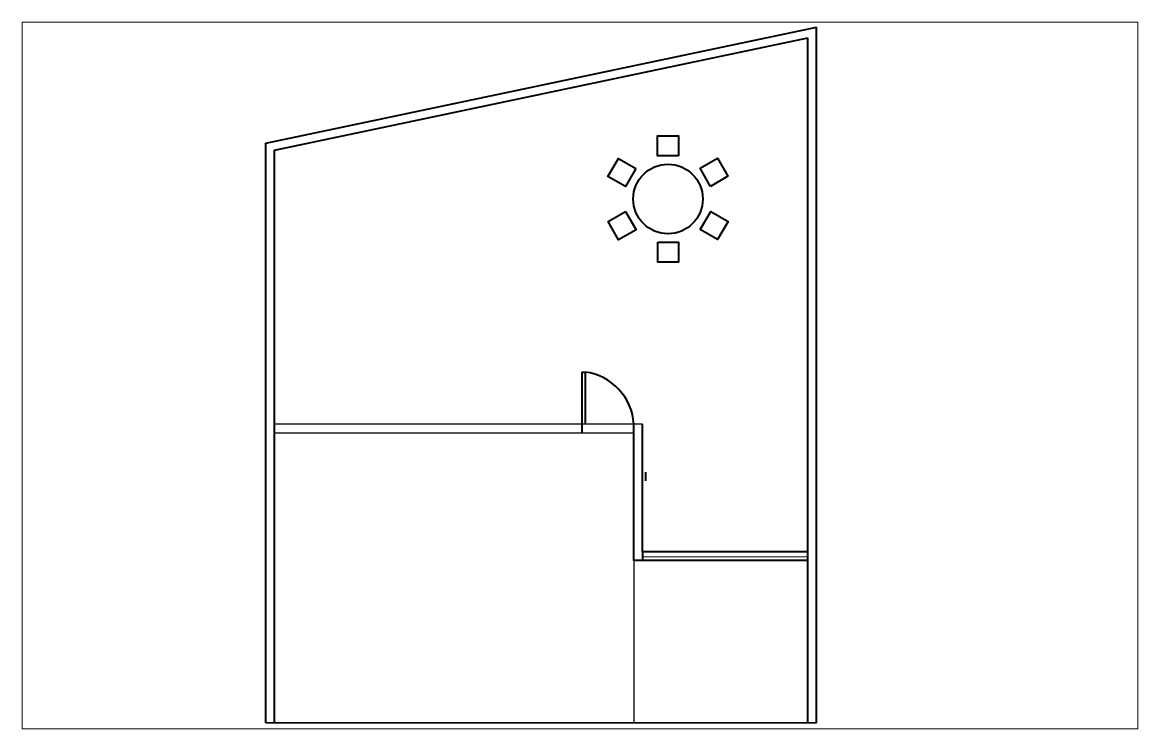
# Paper-space layout 'PLANTA' of a CAD drawing. Header units: millimetres. Extents: x 1 to 16.1, y 0.8 to 10.3.
# The model-space entities are those that its viewports show. They can reach past a viewport. Long polylines and large blocks are cut down to what shows.
import ezdxf

# ---------------------------------------------------------------- set-up
doc = ezdxf.new("R2010")
doc.units = ezdxf.units.MM
doc.header["$MEASUREMENT"] = 0
for name, color, linetype, lineweight in [('MUROS', 7, 'Continuous', 40), ('PISOS', 251, 'Continuous', 25), ('VENTANA', 252, 'Continuous', 18)]:
    doc.layers.add(name, color=color, linetype=linetype, lineweight=lineweight)

# ---------------------------------------------------------------- blocks, each defined once
blk = doc.blocks.new('*U6')
at = {"layer": 'MUROS'}
blk.add_lwpolyline([(-0.181, 0.173), (0.181, 0.173), (0.181, -0.173), (-0.181, -0.173)], close=True, dxfattribs=at)
blk = doc.blocks.new('*U8')
at = {"layer": 'MUROS', "color": 0, "linetype": 'ByBlock', "lineweight": -2, "transparency": 16777216}
for p, rotation in [((8.066, 10.444), 180), ((7.272, 9.984), 239.9999999999999), ((8.861, 9.988), 120), ((7.275, 9.066), 299.9999999999999), ((8.864, 9.07), 59.99999999999996)]:
    blk.add_blockref('*U6', p, dxfattribs=dict(at, rotation=rotation))
blk.add_blockref('*U6', (8.07, 8.609), dxfattribs=at)
blk = doc.blocks.new('COMEDOR')
at = {"layer": 'MUROS'}
blk.add_circle((8.068, 9.527), 0.6, dxfattribs=at)
blk.add_blockref('*U8', (0, 0), dxfattribs=at)

msp = doc.modelspace()

# ---------------------------------------------------------------- linework, layer by layer
for p, q in [((7.62708, 5.64135), (1.27708, 5.64135)), ((7.47708, 5.49135), (1.27708, 5.49135)), ((1.12708, 0.49135), (10.62708, 0.49135)), ((10.62708, 0.49135), (1.12708, 0.49135))]:
    msp.add_line(p, q)
at = {"layer": 'MUROS'}
for p, q in [((1.12708, 10.49135), (10.62708, 12.49135)), ((10.62708, 0.49135), (10.62708, 12.49135)), ((1.27708, 10.36964), (10.47708, 12.30648)), ((10.47708, 0.49135), (10.47708, 12.30648)), ((1.12708, 0.49135), (1.12708, 10.49135)), ((1.27708, 0.49135), (1.27708, 10.36964)), ((6.58849, 5.49158), (6.58849, 5.64158)), ((7.47708, 5.49135), (7.47708, 5.64135)), ((7.68726, 4.66827), (7.68726, 4.81827)), ((7.62708, 3.44135), (7.62708, 3.29135))]:
    msp.add_line(p, q, dxfattribs=at)
for points in [[(6.58849, 5.64135), (6.58849, 6.54135), (6.58849, 6.54135), (6.63849, 6.54135), (6.63849, 5.64135)], [(10.47708, 3.44135), (7.62708, 3.44135), (7.62708, 5.64135)], [(10.47708, 3.29135), (7.47708, 3.29135), (7.47708, 5.49135)]]:
    msp.add_lwpolyline(points, dxfattribs=at)
msp.add_arc((6.51638, 5.58688), 0.96225, 3.245075, 82.709447, dxfattribs=at)
at = {"layer": 'PISOS'}
msp.add_line((7.47708, 3.29135), (7.47708, 0.49135), dxfattribs=at)
at = {"layer": 'VENTANA'}
msp.add_line((7.62708, 3.35384), (10.47708, 3.35384), dxfattribs=at)

# ---------------------------------------------------------------- block references
at = {"layer": 'MUROS'}
msp.add_blockref('COMEDOR', (0, 0), dxfattribs=at)

psp = doc.layouts.new('PLANTA')

# ---------------------------------------------------------------- viewports
at = {"layer": 'MUROS'}
psp.add_viewport(center=(8.561, 5.555), size=(15.022, 9.50983), view_center_point=(6.54948, 6.48305), view_height=12.180645, dxfattribs=at)

doc.saveas('drawing.dxf')
